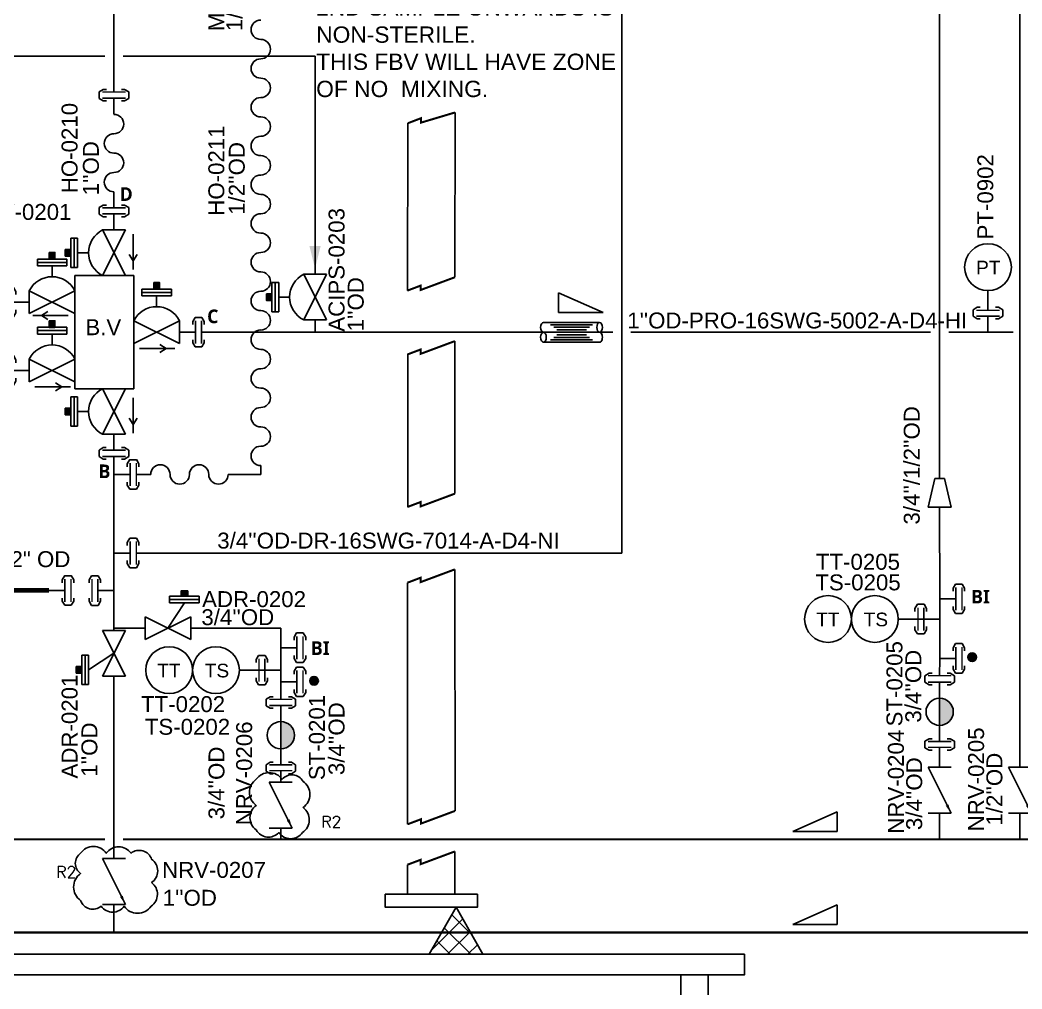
# Model space of a CAD drawing. Header units: millimetres. Extents: x -6754 to 5895, y -4820 to 1016.
# Drawn here: x -3018.6 to -2798.5, y -2008.7 to -1795.8 of the extents above; entities that cross this region are included whole.
import ezdxf
from ezdxf.enums import TextEntityAlignment as Align

# ---------------------------------------------------------------- set-up
doc = ezdxf.new("R2010")
doc.units = ezdxf.units.MM
doc.linetypes.add('ACAD_ISO04W100', pattern=[30.5, 24, -3, 0.5, -3])
doc.linetypes.add('HIDDEN', pattern=[0.375, 0.25, -0.125])
doc.layers.get('0').update_dxf_attribs({"linetype": 'CONTINUOUS'})
for name, color, linetype in [('can_move', 7, 'CONTINUOUS'), ('E---INDID------', 7, 'CONTINUOUS'), ('E---INDID-TEXT-25-35', 2, 'CONTINUOUS'), ('P---AGITD-TEXT-25-35', 2, 'CONTINUOUS'), ('P---PEQID------', 7, 'CONTINUOUS'), ('P---PEQID-TEXT-25-35', 2, 'CONTINUOUS'), ('P---PFLTD-TEXT-25-35', 2, 'CONTINUOUS'), ('P---PHOSD-TEXT-25-35', 2, 'CONTINUOUS'), ('P---PLINB-CHWS009', 7, 'CONTINUOUS'), ('P---PLINB-CON003', 7, 'CONTINUOUS'), ('P---PLINB-DRH003', 7, 'CONTINUOUS'), ('P---PLINB-DRH024', 7, 'CONTINUOUS'), ('P---PLINB-DRH046', 7, 'CONTINUOUS'), ('P---PLINB-DRH048', 7, 'CONTINUOUS'), ('P---PLINB-DRH052', 7, 'CONTINUOUS'), ('P---PLINB-DRH056', 7, 'CONTINUOUS'), ('P---PLINB-DRH058', 7, 'CONTINUOUS'), ('P---PLINB-DROD016', 7, 'CONTINUOUS'), ('P---PLINB-DROD018', 7, 'CONTINUOUS'), ('P---PLINB-P232', 7, 'CONTINUOUS'), ('P---PLINB-P236', 7, 'CONTINUOUS'), ('P---PLINB-PRO012', 7, 'CONTINUOUS'), ('P---PLINB-PRO052', 7, 'CONTINUOUS'), ('P---PLIND-TEXT-25-35', 2, 'CONTINUOUS'), ('P---PREDD-TEXT-18-25', 3, 'CONTINUOUS'), ('P---PVL4D------', 7, 'CONTINUOUS'), ('P---PVL4D-TEXT-25-35', 2, 'CONTINUOUS'), ('P---PVLSD-TEXT-18-25', 3, 'CONTINUOUS'), ('P---PVLSD-TEXT-25-35', 2, 'CONTINUOUS'), ('P---TANKB-V02', 7, 'CONTINUOUS'), ('VALVE', 6, 'CONTINUOUS'), ('VESSEL', 7, 'CONTINUOUS')]:
    doc.layers.add(name, color=color, linetype=linetype)
doc.styles.add('ROMANS', font='romans.shx')
doc.styles.add('ROMANT', font='romant.shx')
doc.styles.get("Standard").update_dxf_attribs({"font": 'arial.ttf'})
doc.dimstyles.get("Standard").update_dxf_attribs({"dimtxt": 2.5, "dimasz": 2.5, "dimexe": 1.25, "dimexo": 0.625, "dimtad": 1, "dimdec": 4, "dimdsep": 46, "dimlunit": 6, "dimtxsty": 'Standard', "dimcen": 2.5, "dimadec": 0, "dimazin": 0, "dimtfac": 1, "dimtdec": 4, "dimtmove": 0, "dimatfit": 3, "dimfxl": 1, "dimtolj": 1, "dimtzin": 0, "dimarcsym": 0})

# ---------------------------------------------------------------- blocks, each defined once
blk = doc.blocks.new('LD')
at = {"layer": 'VESSEL'}
h = blk.add_hatch(dxfattribs=at)
h.set_pattern_fill('ANSI37', color=256)
h.set_pattern_definition([(45, (-12459.1475, 120.827), (-2.245064, 2.245064), []), (135, (-12459.1475, 120.827), (-2.245064, -2.245064), [])])
h.paths.add_polyline_path([(1717.42, 404.93), (1711.52, 394.57), (1723.31, 394.57)])
blk.add_line((1711.52, 394.57), (1723.31, 394.57))
for q in [(1711.52, 394.57), (1723.31, 394.57)]:
    blk.add_line((1717.42, 404.93), q, dxfattribs=at)
blk = doc.blocks.new('phi_158624387111')
at = {"color": 0, "linetype": 'ByBlock'}
blk.add_blockref('LD', (-1717.08, -394.19), dxfattribs=at)
blk.add_attdef('DEVICE', (5.43, 9.18), '', height=3.5)
at = {"flags": 1}
blk.add_attdef('PHI_CONNECTIONPOINT', (0.33, 0.38), '', height=0.1, dxfattribs=at)
blk = doc.blocks.new('SKID')
for points in [[(11266.32, 1141.67), (10943.56, 1141.67), (10943.56, 1136.06), (11266.32, 1136.06)], [(10949, 1136.06), (10956.5, 1136.06), (10956.5, 1126.06), (10949, 1126.06)], [(11256.32, 1136.06), (11248.82, 1136.06), (11248.82, 1126.06), (11256.32, 1126.06)], [(10944.84, 1126.06), (10960.66, 1126.06), (10960.66, 1124.05), (10944.84, 1124.05)], [(11260.48, 1126.06), (11244.65, 1126.06), (11244.65, 1124.05), (11260.48, 1124.05)]]:
    blk.add_lwpolyline(points, close=True)
blk = doc.blocks.new('phi_158624404113')
at = {"color": 0, "linetype": 'ByBlock'}
blk.add_blockref('SKID', (-10944.84, -1124.05), dxfattribs=at)
for tag, p in [('USER1', (15.09, 7.4)), ('CODE', (15.24, 3.39))]:
    blk.add_attdef(tag, p, '', height=3.5)
at = {"flags": 1}
blk.add_attdef('PHI_CONNECTIONPOINT', (7.91, 0), '', height=0.1, dxfattribs=at)
blk = doc.blocks.new('A$C66D9105F')
at = {"color": 5}
for p, q in [((0, 0), (0, 4.35)), ((9.77, 0), (0, 4.35)), ((0, 0), (9.77, 0))]:
    blk.add_line(p, q, dxfattribs=at)
blk = doc.blocks.new('rgyjryjyfrjfhjgfgj')
at = {"color": 0, "linetype": 'ByBlock'}
for p, q in [((716.48, 396.87), (717.39, 397.41)), ((717.39, 397.41), (718.05, 397.41)), ((722.07, 397.41), (721.4, 397.41)), ((722.97, 396.87), (722.07, 397.41)), ((722.97, 395.42), (722.97, 396.87)), ((716.48, 395.42), (717.39, 394.88)), ((717.39, 394.88), (718.05, 394.88)), ((722.07, 394.88), (721.4, 394.88)), ((722.97, 395.42), (722.07, 394.88))]:
    blk.add_line(p, q, dxfattribs=at)
at = {"color": 6, "linetype": 'ByBlock'}
blk.add_line((719.73, 391.95), (719.73, 395.48), dxfattribs=at)
at = {"color": 1, "linetype": 'ByBlock', "lineweight": 15}
blk.add_lwpolyline([(717.23, 396.8), (722.23, 396.8)], dxfattribs=at)
at = {"color": 6, "linetype": 'ByBlock'}
blk.add_lwpolyline([(717.23, 395.48), (722.23, 395.48)], dxfattribs=at)
blk = doc.blocks.new('phi_158624437617')
at = {"color": 0, "linetype": 'ByBlock'}
blk.add_line((-3.24, 3.47), (-3.24, 4.92), dxfattribs=at)
blk.add_blockref('rgyjryjyfrjfhjgfgj', (-719.73, -391.95), dxfattribs=at)
at = {"flags": 1}
for p, rotation in [((0, 4.85), 90), ((0, 0), 270)]:
    blk.add_attdef('PHI_CONNECTIONPOINT', p, '', height=0.1, rotation=rotation, dxfattribs=at)
blk = doc.blocks.new('hhg')
at = {"color": 6}
for centre, start, end in [((385.22, 231.26), 0, 180), ((395.86, 231.26), 0, 180), ((390.54, 231.26), 180, 0), ((401.18, 231.26), 180, 0)]:
    blk.add_arc(centre, 2.66, start, end, dxfattribs=at)
blk = doc.blocks.new('phi_158624461021')
at = {"color": 0, "linetype": 'ByBlock', "xscale": 0.8, "yscale": 0.8, "zscale": 0.8}
blk.add_blockref('hhg', (-306.05, -185.01), dxfattribs=at)
for tag, p, height in [('CODE', (2.57, 8.01), 3.5), ('DN', (4.94, 3.52), 3.5), ('DNCALC', (4.94, 3.52), 2)]:
    blk.add_attdef(tag, p, '', height=height)
at = {"flags": 1}
blk.add_attdef('PHI_CONNECTIONPOINT', (0, 0), '', height=0.08, rotation=180, dxfattribs=at)
blk.add_attdef('PHI_CONNECTIONPOINT', (17.03, 0), '', height=0.08, dxfattribs=at)
blk = doc.blocks.new('phi_15825218758')
at = {"color": 0, "linetype": 'ByBlock'}
blk.add_line((-3.24, 3.47), (-3.24, 4.92), dxfattribs=at)
blk.add_blockref('rgyjryjyfrjfhjgfgj', (-719.73, -391.95), dxfattribs=at)
at = {"flags": 1}
for p, rotation in [((0, 4.85), 90), ((0, 0), 270)]:
    blk.add_attdef('PHI_CONNECTIONPOINT', p, '', height=0.1, rotation=rotation, dxfattribs=at)
blk = doc.blocks.new('phi_158252426326')
at = {"color": 0, "linetype": 'ByBlock'}
blk.add_line((-4.27, 0), (1.56, 0), dxfattribs=at)
blk.add_circle((-9.41, 0), 5.14, dxfattribs=at)
blk.add_text('TS', height=3, dxfattribs=at).set_placement((-11.86, -1.59))
blk.add_attdef('DEVICE', (-13.49, 5.97), '', height=3.5)
at = {"flags": 1}
for tag in ['PHI_CONNECTIONPOINT', 'PHI_INSERTPOINT']:
    blk.add_attdef(tag, (-16.11, -0.29), '', height=0.1, dxfattribs=at)
blk = doc.blocks.new('phi_158252436928')
at = {"color": 0, "linetype": 'ByBlock'}
blk.add_circle((-5.14, 0), 5.14, dxfattribs=at)
blk.add_text('TT', height=3, rotation=359.9879, dxfattribs=at).set_placement((-7.75, -1.58))
at = {"flags": 1}
for tag in ['PHI_CONNECTIONPOINT', 'PHI_INSERTPOINT']:
    blk.add_attdef(tag, (0, 0), '', height=0.1, rotation=359.9879, dxfattribs=at)
blk.add_attdef('DEVICE', (-12.28, -9.32), '', height=3.5)
blk = doc.blocks.new('A$C25422821')
at = {"color": 6}
blk.add_line((15.86, 9.01), (15.86, 3.61), dxfattribs=at)
at = {"layer": 'VALVE', "color": 6}
for p, q in [((0, 12.63), (0, 0)), ((0, 12.63), (15.86, 9.01)), ((15.86, 3.61), (0, 0))]:
    blk.add_line(p, q, dxfattribs=at)
blk = doc.blocks.new('phi_15825407484')
at = {"color": 0, "linetype": 'ByBlock', "xscale": 0.3945994, "yscale": 0.3945994, "zscale": 0.3945994}
blk.add_blockref('A$C25422821', (-6.26, -2.49), dxfattribs=at)
at = {"flags": 1}
for tag in ['PHI_CONNECTIONPOINT', 'PHI_INSERTPOINT']:
    blk.add_attdef(tag, (-6.26, 0), '', height=0.1, rotation=180, dxfattribs=at)
blk.add_attdef('PHI_CONNECTIONPOINT', (0, 0), '', height=0.1, dxfattribs=at)
blk.add_attdef('SPECRED', (-9.78, -6.17), '', height=2.5)
blk = doc.blocks.new('ST1')
at = {"linetype": 'ByBlock'}
h = blk.add_hatch(color=0, dxfattribs=at)
h.dxf.hatch_style = 1
h.paths.add_polyline_path([(289.45, -286.11), (289.45, -291.11, 0.414214), (291.95, -288.61, 0.414214)])
at = {"color": 0, "linetype": 'ByBlock'}
blk.add_line((289.45, -291.11), (289.45, -286.11), dxfattribs=at)
blk.add_circle((289.45, -288.61), 2.5, dxfattribs=at)
blk = doc.blocks.new('phi_15831288483')
at = {"color": 0, "linetype": 'ByBlock', "xscale": 1.2, "yscale": 1.2, "zscale": 1.2}
blk.add_blockref('ST1', (-347.34, 343.33), dxfattribs=at)
at = {"extrusion": (7.4988e-33, 1.22465e-16, -1), "flags": 1}
for tag, p, rotation in [('PHI_CONNECTIONPOINT', (0, -0.19), 90), ('PHI_CONNECTIONPOINT', (0, -6), 270), ('PHI_INSERTPOINT', (0, -6), 180)]:
    blk.add_attdef(tag, p, '', height=0.1, rotation=rotation, dxfattribs=at)
for tag, p in [('CODE', (4.53, -2.75)), ('DN1', (6.61, -7.4))]:
    blk.add_attdef(tag, p, '', height=3.5)
blk = doc.blocks.new('APV')
at = {"color": 6}
blk.add_line((1637.22, 801.29), (1640.82, 806.87), dxfattribs=at)
at = {"layer": 'VALVE'}
for p, q in [((1637.59, 808.35), (1644.05, 808.35)), ((1637.59, 808.35), (1637.59, 806.87)), ((1644.05, 808.35), (1644.05, 806.87)), ((1637.59, 807.61), (1644.05, 807.61)), ((1637.59, 806.87), (1644.05, 806.87)), ((1632.22, 803.79), (1632.22, 798.79)), ((1642.22, 803.79), (1632.22, 798.79)), ((1632.22, 803.79), (1642.22, 798.79)), ((1642.22, 803.79), (1642.22, 798.79))]:
    blk.add_line(p, q, dxfattribs=at)
blk = doc.blocks.new('phi_16763042120')
at = {"color": 0, "linetype": 'ByBlock'}
blk.add_blockref('APV', (-1637.22, -801.29), dxfattribs=at)
at = {"flags": 1}
blk.add_attdef('PHI_CONNECTIONPOINT', (-5, 0), '', height=0.1, rotation=180, dxfattribs=at)
for tag, p in [('PHI_INSERTPOINT', (0, 0)), ('PHI_CONNECTIONPOINT', (5, 0))]:
    blk.add_attdef(tag, p, '', height=0.1, dxfattribs=at)
at = {"color": 7}
for tag, p in [('PRJ_TAG_B', (-13.53, -6.4)), ('DNCALC', (-9.38, -11.66))]:
    blk.add_attdef(tag, p, '', height=3.5, dxfattribs=at)
blk = doc.blocks.new('phi_15825452495')
at = {"color": 0, "linetype": 'ByBlock'}
blk.add_blockref('APV', (-1637.22, -801.29), dxfattribs=at)
at = {"flags": 1}
blk.add_attdef('PHI_CONNECTIONPOINT', (-5, 0), '', height=0.1, rotation=180, dxfattribs=at)
for tag, p in [('PHI_INSERTPOINT', (0, 0)), ('PHI_CONNECTIONPOINT', (5, 0))]:
    blk.add_attdef(tag, p, '', height=0.1, dxfattribs=at)
for tag, p in [('PRJ_TAG_B', (-8.12, -6.4)), ('DNCALC', (-3.96, -9.91))]:
    blk.add_attdef(tag, p, '', height=2.5)
blk = doc.blocks.new('4')
at = {"layer": 'VALVE', "color": 5}
for p, q in [((9179.88, -8914.3), (9180.79, -8913.76)), ((9180.79, -8913.76), (9181.45, -8913.76)), ((9185.46, -8913.76), (9184.8, -8913.76)), ((9186.37, -8914.3), (9185.46, -8913.76)), ((9194.88, -8914.3), (9195.79, -8913.76)), ((9195.79, -8913.76), (9196.45, -8913.76)), ((9200.46, -8913.76), (9199.8, -8913.76)), ((9201.37, -8914.3), (9200.46, -8913.76)), ((9179.88, -8915.75), (9179.88, -8914.3)), ((9179.88, -8915.75), (9180.79, -8916.29)), ((9183.12, -8919.22), (9183.12, -8915.69)), ((9186.37, -8915.75), (9185.46, -8916.29)), ((9186.37, -8915.75), (9186.37, -8914.3)), ((9194.88, -8915.75), (9194.88, -8914.3)), ((9194.88, -8915.75), (9195.79, -8916.29)), ((9198.12, -8919.22), (9198.12, -8915.69)), ((9201.37, -8915.75), (9200.46, -8916.29)), ((9201.37, -8915.75), (9201.37, -8914.3)), ((9180.79, -8916.29), (9181.45, -8916.29)), ((9185.46, -8916.29), (9184.8, -8916.29)), ((9195.79, -8916.29), (9196.45, -8916.29)), ((9200.46, -8916.29), (9199.8, -8916.29)), ((9185.62, -8919.22), (9180.62, -8919.22)), ((9185.62, -8929.22), (9180.62, -8919.22)), ((9185.62, -8919.22), (9180.62, -8929.22)), ((9200.62, -8919.22), (9195.62, -8919.22)), ((9200.62, -8929.22), (9195.62, -8919.22)), ((9200.62, -8919.22), (9195.62, -8929.22)), ((9191.11, -8920.99), (9191.11, -8927.45)), ((9192.59, -8920.99), (9191.11, -8920.99)), ((9191.85, -8920.99), (9191.85, -8927.45)), ((9192.59, -8920.99), (9192.59, -8927.45)), ((9206.11, -8920.99), (9206.11, -8927.45)), ((9207.59, -8920.99), (9206.11, -8920.99)), ((9206.85, -8920.99), (9206.85, -8927.45)), ((9207.59, -8920.99), (9207.59, -8927.45)), ((9188.71, -8924.22), (9191.11, -8924.22)), ((9203.71, -8924.22), (9206.11, -8924.22)), ((9177.33, -8928.36), (9170.87, -8928.36)), ((9170.87, -8928.36), (9170.87, -8929.84)), ((9177.33, -8929.1), (9170.87, -8929.1)), ((9177.33, -8928.36), (9177.33, -8929.84)), ((9203.97, -8929.22), (9179.1, -8929.22)), ((9179.1, -8929.22), (9179.1, -8942.19)), ((9191.11, -8927.45), (9192.59, -8927.45)), ((9203.97, -8942.19), (9203.97, -8929.22)), ((9205.74, -8928.36), (9212.19, -8928.36)), ((9205.74, -8928.36), (9205.74, -8929.84)), ((9205.74, -8929.1), (9212.19, -8929.1)), ((9207.59, -8927.45), (9206.11, -8927.45)), ((9212.19, -8928.36), (9212.19, -8929.84)), ((9177.33, -8929.84), (9170.87, -8929.84)), ((9174.1, -8932.23), (9174.1, -8929.84)), ((9205.74, -8929.84), (9212.19, -8929.84)), ((9208.97, -8932.23), (9208.97, -8929.84)), ((9164.18, -8934.58), (9163.64, -8935.48)), ((9163.64, -8935.48), (9163.64, -8936.14)), ((9165.63, -8934.58), (9164.18, -8934.58)), ((9165.63, -8934.58), (9166.17, -8935.48)), ((9166.17, -8935.48), (9166.17, -8936.14)), ((9169.1, -8935.32), (9169.1, -8940.32)), ((9169.1, -8935.32), (9179.1, -8940.32)), ((9179.1, -8935.32), (9169.1, -8940.32)), ((9213.97, -8935.32), (9203.97, -8940.32)), ((9203.97, -8935.32), (9213.97, -8940.32)), ((9213.97, -8935.32), (9213.97, -8940.32)), ((9217.43, -8934.58), (9216.89, -8935.48)), ((9216.89, -8935.48), (9216.89, -8936.14)), ((9217.43, -8934.58), (9218.89, -8934.58)), ((9218.89, -8934.58), (9219.43, -8935.48)), ((9219.43, -8935.48), (9219.43, -8936.14)), ((9169.1, -8937.82), (9165.56, -8937.82)), ((9213.97, -8937.82), (9217.5, -8937.82)), ((9163.64, -8940.16), (9163.64, -8939.5)), ((9164.18, -8941.06), (9163.64, -8940.16)), ((9165.63, -8941.06), (9166.17, -8940.16)), ((9166.17, -8940.16), (9166.17, -8939.5)), ((9216.89, -8940.16), (9216.89, -8939.5)), ((9217.43, -8941.06), (9216.89, -8940.16)), ((9218.89, -8941.06), (9219.43, -8940.16)), ((9219.43, -8940.16), (9219.43, -8939.5)), ((9165.63, -8941.06), (9164.18, -8941.06)), ((9179.1, -8942.19), (9203.97, -8942.19)), ((9194.03, -8942.19), (9189.03, -8952.19)), ((9194.03, -8952.19), (9189.03, -8942.19)), ((9217.43, -8941.06), (9218.89, -8941.06)), ((9199.52, -8950.42), (9199.52, -8943.96)), ((9201, -8943.96), (9199.52, -8943.96)), ((9200.26, -8950.42), (9200.26, -8943.96)), ((9201, -8950.42), (9201, -8943.96)), ((9197.12, -8947.19), (9199.52, -8947.19)), ((9201, -8950.42), (9199.52, -8950.42)), ((9194.03, -8952.19), (9189.03, -8952.19)), ((9191.53, -8952.19), (9191.53, -8955.72)), ((9188.29, -8955.66), (9189.19, -8955.12)), ((9189.19, -8955.12), (9189.86, -8955.12)), ((9193.87, -8955.12), (9193.21, -8955.12)), ((9194.77, -8955.66), (9193.87, -8955.12)), ((9188.29, -8955.66), (9188.29, -8957.11)), ((9188.29, -8957.11), (9189.19, -8957.65)), ((9189.19, -8957.65), (9189.86, -8957.65)), ((9193.87, -8957.65), (9193.21, -8957.65)), ((9194.77, -8957.11), (9193.87, -8957.65)), ((9194.77, -8955.66), (9194.77, -8957.11))]:
    blk.add_line(p, q, dxfattribs=at)
for points in [[(9185.62, -8914.37), (9180.62, -8914.37)], [(9185.62, -8915.69), (9180.62, -8915.69)], [(9200.62, -8914.37), (9195.62, -8914.37)], [(9200.62, -8915.69), (9195.62, -8915.69)], [(9164.24, -8940.32), (9164.24, -8935.32)], [(9165.56, -8940.32), (9165.56, -8935.32)], [(9217.5, -8940.32), (9217.5, -8935.32)], [(9218.82, -8940.32), (9218.82, -8935.32)], [(9194.03, -8955.72), (9189.03, -8955.72)], [(9194.03, -8957.04), (9189.03, -8957.04)]]:
    blk.add_lwpolyline(points, dxfattribs=at)
for centre, start, end in [((9183.12, -8924.22), 296.5651, 63.4349), ((9198.12, -8924.22), 296.5651, 63.4349), ((9174.1, -8937.82), 26.5651, 153.4349), ((9208.97, -8937.82), 26.5651, 153.4349), ((9191.53, -8947.19), 296.5651, 63.4349)]:
    blk.add_arc(centre, 5.59, start, end, dxfattribs=at)
blk = doc.blocks.new('phi_16765290651')
at = {"color": 0, "linetype": 'ByBlock'}
blk.add_blockref('4', (-9164.24, 8937.72), dxfattribs=at)
at = {"flags": 1}
for tag, p, rotation in [('PHI_CONNECTIONPOINT', (18.98, 23.35), 90), ('PHI_CONNECTIONPOINT', (36.98, 23.35), 90), ('PHI_CONNECTIONPOINT', (0, 0), 180), ('PHI_INSERTPOINT', (28.79, -8.7), 90), ('PHI_CONNECTIONPOINT', (28.89, -23.55), 90)]:
    blk.add_attdef(tag, p, '', height=0.1, rotation=rotation, dxfattribs=at)
for tag, p in [('P_NAME', (30.12, -9.84)), ('PRJ_TAG_B', (49.25, -38.67)), ('DNCALC', (44.99, -35.75))]:
    blk.add_attdef(tag, p, '', height=3.5, rotation=90)
blk = doc.blocks.new('phi_158253606254')
at = {"color": 0, "linetype": 'ByBlock'}
blk.add_line((0, 4.27), (0, 0), dxfattribs=at)
blk.add_circle((0, 9.41), 5.14, dxfattribs=at)
blk.add_text('PT', height=3, rotation=359.9879, dxfattribs=at).set_placement((-2.61, 7.83))
blk.add_attdef('PLANT_BMK', (1.5, 15.32), '', height=3.2, rotation=90)
at = {"flags": 1}
for tag in ['PHI_CONNECTIONPOINT', 'PHI_INSERTPOINT']:
    blk.add_attdef(tag, (0, 0), '', height=0.1, rotation=269.9879, dxfattribs=at)
blk = doc.blocks.new('ADV')
at = {"color": 6}
blk.add_arc((1709.4, 811.99), 5.59, 26.5651, 153.4349, dxfattribs=at)
at = {"layer": 'VALVE'}
for p, q in [((1706.18, 821.46), (1712.63, 821.46)), ((1706.18, 821.46), (1706.18, 819.98)), ((1712.63, 821.46), (1712.63, 819.98)), ((1706.18, 820.72), (1712.63, 820.72)), ((1706.18, 819.98), (1712.63, 819.98)), ((1709.4, 817.58), (1709.4, 819.98)), ((1704.4, 814.49), (1704.4, 809.49)), ((1714.4, 814.49), (1704.4, 809.49)), ((1704.4, 814.49), (1714.4, 809.49)), ((1714.4, 814.49), (1714.4, 809.49))]:
    blk.add_line(p, q, dxfattribs=at)
blk = doc.blocks.new('phi_16777588438')
at = {"color": 0, "linetype": 'ByBlock'}
blk.add_blockref('ADV', (-1709.4, -811.99), dxfattribs=at)
at = {"flags": 1}
blk.add_attdef('PHI_CONNECTIONPOINT', (-5, 0), '', height=0.1, rotation=180, dxfattribs=at)
for tag, p in [('PHI_INSERTPOINT', (0, 0)), ('PHI_CONNECTIONPOINT', (5, 0))]:
    blk.add_attdef(tag, p, '', height=0.1, dxfattribs=at)
at = {"color": 7}
for tag, p in [('PRJ_TAG_B', (-12.54, -6.47)), ('DNCALC', (-8.39, -11.88))]:
    blk.add_attdef(tag, p, '', height=3.5, dxfattribs=at)
blk = doc.blocks.new('gbng')
at = {"color": 0, "linetype": 'Continuous'}
for p, q in [((102.13, 150.21), (146.62, 150.21)), ((146.62, 134.51), (102.13, 134.51))]:
    blk.add_line(p, q, dxfattribs=at)
at = {"color": 1, "linetype": 'Continuous'}
for p, q in [((107.81, 148.27), (140.94, 148.27)), ((110.22, 146.34), (138.53, 146.34)), ((112.62, 144.41), (136.12, 144.41)), ((107.81, 136.44), (140.94, 136.44)), ((110.22, 138.37), (138.53, 138.37)), ((112.62, 140.3), (136.12, 140.3))]:
    blk.add_line(p, q, dxfattribs=at)
at = {"color": 0, "linetype": 'Continuous'}
for centre, start_param, end_param in [((102.13, 146.28), 0, 3.141593), ((146.62, 138.43), 3.141593, 6.283185)]:
    blk.add_ellipse(centre, major_axis=(0, 3.93), ratio=0.568604, start_param=start_param, end_param=end_param, dxfattribs=at)
at = {"color": 0, "linetype": 'Continuous', "extrusion": (0, 0, -1)}
for centre, major_axis in [((146.62, 146.28), (0, 3.93)), ((102.13, 138.43), (0, -3.93))]:
    blk.add_ellipse(centre, major_axis=major_axis, ratio=0.568604, dxfattribs=at)
blk = doc.blocks.new('phi_16781898880')
at = {"color": 0, "linetype": 'ByBlock', "xscale": 0.395994, "yscale": 0.395994, "zscale": 0.395994}
blk.add_blockref('gbng', (-40.44, -56.37), dxfattribs=at)
at = {"flags": 1}
for p, rotation in [((0, 0), 180), ((17.62, 0), 90)]:
    blk.add_attdef('PHI_INSERTPOINT', p, '', height=0.1, rotation=rotation, dxfattribs=at)
blk = doc.blocks.new('A$C73A0612B')
at = {"layer": 'VALVE'}
for p, q in [((0, 12.63), (0, 0)), ((25.25, 12.63), (25.25, 0))]:
    blk.add_line(p, q, dxfattribs=at)
at = {"color": 6}
blk.add_leader([(25.25, 12.63), (0, 0)], dimstyle='Standard', override={"dimasz": 5}, dxfattribs=at)
blk = doc.blocks.new('phi_15826258899')
at = {"color": 0, "linetype": 'ByBlock', "xscale": 0.4, "yscale": 0.4, "zscale": 0.4}
blk.add_blockref('A$C73A0612B', (-5.05, -2.53), dxfattribs=at)
at = {"flags": 1}
blk.add_attdef('PHI_CONNECTIONPOINT', (-5.05, 0), '', height=0.1, rotation=180, dxfattribs=at)
for tag, p in [('PHI_INSERTPOINT', (0, 0)), ('PHI_CONNECTIONPOINT', (5.05, 0))]:
    blk.add_attdef(tag, p, '', height=0.1, dxfattribs=at)
for tag, p in [('TAG_PRJ', (-5.8, -5.6)), ('CODE', (-3.82, -8.78)), ('DNCALC', (-3.82, -12.17))]:
    blk.add_attdef(tag, p, '', height=2.5)

msp = doc.modelspace()

# ---------------------------------------------------------------- hatches: boundary and pattern name
h = msp.add_hatch(color=1)
h.dxf.hatch_style = 1
h.paths.add_polyline_path([(-3007.39, -1847.65), (-3007.39, -1846.21), (-3008.63, -1846.21), (-3008.63, -1847.65)])
h = msp.add_hatch(color=1)
h.dxf.hatch_style = 1
h.paths.add_polyline_path([(-3010.91, -1848.31), (-3010.91, -1846.86), (-3012.15, -1846.86), (-3012.15, -1848.31)])
h = msp.add_hatch(color=1)
h.dxf.hatch_style = 1
h.paths.add_polyline_path([(-2987.94, -1854.9), (-2987.94, -1853.45), (-2989.18, -1853.45), (-2989.18, -1854.9)])
h = msp.add_hatch(color=1)
h.dxf.hatch_style = 1
h.paths.add_polyline_path([(-3010.91, -1863.31), (-3010.91, -1861.86), (-3012.15, -1861.86), (-3012.15, -1863.31)])
h = msp.add_hatch(color=1)
h.dxf.hatch_style = 1
h.paths.add_polyline_path([(-3007.39, -1882.52), (-3007.39, -1881.07), (-3008.63, -1881.07), (-3008.63, -1882.52)])
h = msp.add_hatch(color=1)
h.dxf.hatch_style = 1
h.paths.add_polyline_path([(-2981.74, -1921.21), (-2983.19, -1921.21), (-2983.19, -1922.45), (-2981.74, -1922.45)])
h = msp.add_hatch(color=256)
h.dxf.hatch_style = 1
h.paths.add_polyline_path([(-2810.35, -1935.78, 1), (-2808.45, -1935.78, 1)])
h = msp.add_hatch(color=1)
h.dxf.hatch_style = 1
h.paths.add_polyline_path([(-3004.99, -1939.26), (-3004.99, -1937.81), (-3006.23, -1937.81), (-3006.23, -1939.26)])
h = msp.add_hatch(color=256)
h.dxf.hatch_style = 1
h.paths.add_polyline_path([(-2954.94, -1940.95, 1), (-2953.04, -1940.95, 1)])
at = {"layer": 'can_move'}
h = msp.add_hatch(color=1, dxfattribs=at)
h.dxf.hatch_style = 1
h.paths.add_polyline_path([(-2964.46, -1857.38), (-2963.22, -1857.38), (-2963.22, -1855.94), (-2964.46, -1855.94)])

# ---------------------------------------------------------------- linework, layer by layer
for p, q in [((-3015.29, -1876.4), (-3007.51, -1876.4)), ((-3009.42, -1876.4), (-3010.81, -1875.52)), ((-3009.42, -1876.4), (-3010.81, -1877.28)), ((-2961.29, -1963.23), (-2961.29, -1960.79)), ((-2961.29, -1973.33), (-2961.27, -1975.79))]:
    msp.add_line(p, q)
at = {"color": 6}
msp.add_line((-2989.87, -1895.63), (-2993.07, -1895.63), dxfattribs=at)
at = {"color": 1}
for points in [[(-3008.63, -1846.21), (-3007.39, -1846.21), (-3007.39, -1847.65), (-3008.63, -1847.65)], [(-3012.15, -1846.86), (-3010.91, -1846.86), (-3010.91, -1848.31), (-3012.15, -1848.31)], [(-2989.18, -1853.45), (-2987.94, -1853.45), (-2987.94, -1854.9), (-2989.18, -1854.9)], [(-3012.15, -1861.86), (-3010.91, -1861.86), (-3010.91, -1863.31), (-3012.15, -1863.31)], [(-3008.63, -1881.07), (-3007.39, -1881.07), (-3007.39, -1882.52), (-3008.63, -1882.52)], [(-2983.19, -1922.35), (-2983.19, -1921.21), (-2981.74, -1921.21), (-2981.74, -1922.35)], [(-3006.23, -1937.81), (-3004.99, -1937.81), (-3004.99, -1939.26), (-3006.23, -1939.26)]]:
    msp.add_lwpolyline(points, close=True, dxfattribs=at)
for points in [[(-2966.66, -1962.6, -0.520567), (-2961, -1962.6, -0.520567), (-2956.4, -1963.07, -0.520567), (-2956.4, -1968.81, -0.520567), (-2956.52, -1974.3, -0.520567), (-2961.75, -1974.3, -0.520567), (-2966.66, -1973.73, -0.520567), (-2966.66, -1968.34, -0.520567)], [(-3005.26, -1978.84, -0.520567), (-2999.62, -1978.84, -0.520567), (-2994.19, -1978.84, -0.520567), (-2989.66, -1980.17, -0.520567), (-2989.66, -1985.31, -0.520567), (-2989.79, -1990.49, -0.520567), (-2995.7, -1990.49, -0.520567), (-3000.73, -1990.49, -0.520567), (-3005.26, -1989.24, -0.520567), (-3005.26, -1983.31, -0.520567)]]:
    msp.add_lwpolyline(points, format="xyb", close=True, dxfattribs=at)
msp.add_lwpolyline([(-2918.1, -1987.86), (-2938.34, -1987.86), (-2938.34, -1990.7), (-2918.1, -1990.7)], close=True)
for centre in [(-2809.4, -1935.78), (-2953.99, -1940.95)]:
    msp.add_circle(centre, 0.952)
at = {"layer": 'can_move'}
for p, q in [((-2923.01, -1816.1), (-2923.04, -1852.3)), ((-2933.36, -1818.46), (-2933.47, -1855.24)), ((-2993.73, -1842.82), (-2993.73, -1850.6)), ((-2993.73, -1848.69), (-2994.61, -1847.3)), ((-2993.73, -1848.69), (-2992.85, -1847.3)), ((-3007.96, -1860.7), (-3015.75, -1860.7)), ((-3013.84, -1860.7), (-3012.44, -1859.82)), ((-3013.84, -1860.7), (-3012.44, -1861.58)), ((-2923.04, -1866.33), (-2923.04, -1899.85)), ((-2992.32, -1867.99), (-2984.54, -1867.99)), ((-2986.45, -1867.99), (-2987.84, -1867.11)), ((-2986.45, -1867.99), (-2987.84, -1868.87)), ((-2933.36, -1869.23), (-2933.39, -1902.75)), ((-2993.73, -1878.8), (-2993.73, -1886.58)), ((-2993.73, -1884.67), (-2994.61, -1883.28)), ((-2993.73, -1884.67), (-2992.85, -1883.28)), ((-2923.04, -1916.48), (-2923.01, -1969.55)), ((-2933.47, -1919.42), (-2933.44, -1972.49)), ((-2923.04, -1978.45), (-2923.04, -1987.86)), ((-2933.44, -1981.37), (-2933.44, -1987.86))]:
    msp.add_line(p, q, dxfattribs=at)
at = {"layer": 'can_move', "color": 6}
for p in [(-2965.69, -1893.69), (-2972.84, -1895.63)]:
    msp.add_line(p, (-2965.69, -1895.63), dxfattribs=at)
at = {"layer": 'can_move', "const_width": 0.451}
for points in [[(-2933.36, -1818.46), (-2930.5, -1817.37), (-2930.5, -1818.34), (-2923.01, -1816.1)], [(-2933.47, -1855.24), (-2930.53, -1854.13), (-2930.53, -1855.09), (-2923.04, -1852.3)], [(-2933.47, -1869.27), (-2930.53, -1868.16), (-2930.53, -1869.12), (-2923.04, -1866.33)], [(-2933.47, -1902.78), (-2930.53, -1901.67), (-2930.53, -1902.64), (-2923.04, -1899.85)], [(-2933.47, -1919.42), (-2930.53, -1918.3), (-2930.53, -1919.27), (-2923.04, -1916.48)], [(-2933.44, -1972.49), (-2930.5, -1971.38), (-2930.5, -1972.34), (-2923.01, -1969.55)], [(-2933.47, -1981.38), (-2930.53, -1980.27), (-2930.53, -1981.24), (-2923.04, -1978.45)]]:
    msp.add_lwpolyline(points, dxfattribs=at)
at = {"layer": 'can_move', "color": 1}
msp.add_lwpolyline([(-2964.46, -1855.94), (-2963.22, -1855.94), (-2963.22, -1857.38), (-2964.46, -1857.38)], close=True, dxfattribs=at)
at = {"layer": 'can_move', "linetype": 'HIDDEN', "ltscale": 20, "const_width": 1}
msp.add_lwpolyline([(-3012.23, -1921.11), (-3026.5, -1921.11)], dxfattribs=at)
at = {"layer": 'can_move', "color": 6}
for centre, start, end in [((-2965.69, -1797.92), 90, 270), ((-2965.69, -1819.2), 270, 90), ((-2965.69, -1823.46), 90, 270), ((-2965.69, -1827.72), 270, 90), ((-2965.69, -1831.97), 90, 270), ((-2965.69, -1836.23), 270, 90), ((-2965.69, -1840.49), 90, 270), ((-2965.69, -1844.74), 270, 90), ((-2965.69, -1849), 90, 270), ((-2965.69, -1853.26), 270, 90), ((-2965.69, -1857.51), 90, 270), ((-2965.69, -1861.77), 270, 90), ((-2965.69, -1866.02), 90, 270), ((-2965.69, -1870.28), 270, 90), ((-2965.69, -1874.54), 90, 270), ((-2965.69, -1878.79), 270, 90), ((-2965.69, -1883.05), 90, 270), ((-2965.69, -1887.31), 270, 90), ((-2965.69, -1891.56), 90, 270), ((-2987.74, -1895.63), 0, 180), ((-2979.23, -1895.63), 0, 180), ((-2983.48, -1895.63), 180, 0), ((-2974.97, -1895.63), 180, 0)]:
    msp.add_arc(centre, 2.13, start, end, dxfattribs=at)
at = {"layer": 'P---PLINB-CON003', "color": 230, "linetype": 'ACAD_ISO04W100', "const_width": 0.5}
for points in [[(-3099.21, -1975.79), (-2999.93, -1975.79)], [(-2995.93, -1975.79), (-2961.27, -1975.79)], [(-2961.27, -1975.79), (-2816.55, -1975.79)], [(-2816.55, -1975.79), (-2798.93, -1975.79)], [(-2798.93, -1975.79), (-2780.68, -1975.79)]]:
    msp.add_lwpolyline(points, dxfattribs=at)
at = {"layer": 'P---PLINB-DRH003', "color": 240, "linetype": 'ACAD_ISO04W100', "const_width": 0.5}
for points in [[(-3101.21, -1996.26), (-2997.93, -1996.26)], [(-2997.93, -1996.26), (-2618.73, -1996.26)]]:
    msp.add_lwpolyline(points, dxfattribs=at)
at = {"layer": 'P---PLINB-DRH046', "color": 7, "linetype": 'Continuous', "ltscale": 0.1}
for points in [[(-2886.36, -1774.87), (-2886.36, -1912.89)], [(-2886.36, -1912.89), (-2993.07, -1912.89)]]:
    msp.add_lwpolyline(points, dxfattribs=at)
at = {"layer": 'P---PLINB-DRH048', "color": 7, "linetype": 'Continuous', "ltscale": 0.1}
for points in [[(-2816.55, -1902.8), (-2816.52, -1922.95)], [(-2816.52, -1922.95), (-2816.52, -1927.4)], [(-2816.52, -1927.4), (-2816.52, -1936.04)], [(-2816.52, -1936.04), (-2816.55, -1939.91)]]:
    msp.add_lwpolyline(points, dxfattribs=at)
at = {"layer": 'P---PLINB-DRH052', "color": 7, "linetype": 'Continuous', "ltscale": 0.1}
for points in [[(-2816.55, -1506.38), (-2816.55, -1896.55)], [(-2816.55, -1944.95), (-2816.55, -1950.76)], [(-2816.55, -1955.62), (-2816.55, -1959.96)], [(-2816.55, -1970.06), (-2816.55, -1975.79)]]:
    msp.add_lwpolyline(points, dxfattribs=at)
at = {"layer": 'P---PLINB-DRH056', "color": 7, "linetype": 'Continuous', "ltscale": 0.1}
for points in [[(-2997.93, -1891.65), (-2997.93, -1895.63)], [(-2997.93, -1895.63), (-2997.93, -1912.89)], [(-2997.93, -1912.89), (-2997.93, -1929.41)], [(-2997.93, -1929.41), (-2997.93, -1929.93)], [(-2997.93, -1939.93), (-2997.93, -1979.99)], [(-2997.93, -1990.09), (-2997.93, -1996.26)]]:
    msp.add_lwpolyline(points, dxfattribs=at)
at = {"layer": 'P---PLINB-DRH058', "color": 7, "linetype": 'Continuous', "ltscale": 0.1}
for points in [[(-2997.93, -1929.41), (-2991.07, -1929.41)], [(-2981.07, -1929.41), (-2961.27, -1929.41)], [(-2961.27, -1929.41), (-2961.27, -1933.7)], [(-2961.27, -1933.7), (-2961.27, -1938.63)], [(-2961.27, -1938.63), (-2961.27, -1941.21)], [(-2961.27, -1941.21), (-2961.29, -1945.08)], [(-2961.29, -1950.12), (-2961.29, -1955.93)]]:
    msp.add_lwpolyline(points, dxfattribs=at)
at = {"layer": 'P---PLINB-P232', "color": 62, "linetype": 'Continuous', "ltscale": 0.1}
for points in [[(-3099.2, -1803.72), (-2999.93, -1803.72)], [(-2995.93, -1803.72), (-2953.76, -1803.72)], [(-2953.76, -1803.72), (-2953.76, -1851.66)], [(-2953.76, -1861.66), (-2953.76, -1864.36)]]:
    msp.add_lwpolyline(points, dxfattribs=at)
at = {"layer": 'P---PLINB-P232', "color": 62, "linetype": 'ByBlock'}
msp.add_solid([(-2953.76, -1850.41), (-2955.01, -1845.41), (-2952.51, -1845.41)], dxfattribs=at)
at = {"layer": 'P---PLINB-P236', "color": 232, "linetype": 'Continuous', "ltscale": 0.1}
for points in [[(-2798.93, -1432.86), (-2798.93, -1959.96)], [(-2798.93, -1970.06), (-2798.93, -1975.79)]]:
    msp.add_lwpolyline(points, dxfattribs=at)
at = {"layer": 'P---PLINB-PRO012', "color": 4, "linetype": 'Continuous', "ltscale": 0.1}
for points in [[(-2978.71, -1864.36), (-2953.76, -1864.36)], [(-2953.76, -1864.36), (-2888.36, -1864.36)], [(-2884.36, -1864.36), (-2818.55, -1864.36)], [(-2814.55, -1864.36), (-2805.94, -1864.36)], [(-2805.94, -1864.36), (-2800.42, -1864.36)]]:
    msp.add_lwpolyline(points, dxfattribs=at)
at = {"layer": 'P---PLINB-PRO052', "color": 4, "linetype": 'Continuous', "ltscale": 0.1}
msp.add_lwpolyline([(-2997.93, -1769.91), (-2997.93, -1811.66)], dxfattribs=at)

# ---------------------------------------------------------------- block references
msp.add_blockref('A$C66D9105F', (-2900.25, -1860.08))
at = {"xscale": -1}
for p in [(-2839.04, -1974.07), (-2839.04, -1994.54)]:
    msp.add_blockref('A$C66D9105F', p, dxfattribs=at)
at = {"layer": 'can_move'}
ref = msp.add_blockref('phi_158624461021', (-2965.69, -1817.08), dxfattribs=dict(at, rotation=90))
ref.add_attrib('DN', "1/2''OD", (-2969.21, -1838.59), dxfattribs={"layer": 'P---PHOSD-TEXT-25-35', "color": 7, "height": 3.5, "rotation": 90})
ref.add_attrib('CODE', 'HO-0211', (-2973.7, -1838.79), dxfattribs={"layer": 'P---PHOSD-TEXT-25-35', "color": 7, "height": 3.5, "rotation": 90})
at = {"layer": 'E---INDID------'}
ref = msp.add_blockref('phi_158252436928', (-2835.93, -1927.4), dxfattribs=at)
ref.add_attrib('DEVICE', 'TT-0205', (-2843.74, -1916.57), dxfattribs={"layer": 'E---INDID-TEXT-25-35', "color": 7, "height": 3.5})
ref = msp.add_blockref('phi_158252436928', (-2980.67, -1938.63), dxfattribs=at)
ref.add_attrib('DEVICE', 'TT-0202', (-2991.99, -1947.84), dxfattribs={"layer": 'E---INDID-TEXT-25-35', "color": 7, "height": 3.5})
ref = msp.add_blockref('phi_15826258899', (-2997.94, -1985.04), dxfattribs=dict(at, rotation=269.9999999999999))
ref.add_attrib('CODE', 'NRV-0207', dxfattribs={"layer": 'P---PVLSD-TEXT-18-25', "color": 7, "height": 3.5}).set_placement((-2964.54, -1980.76), align=Align.TOP_RIGHT)
ref.add_attrib('DNCALC', "1''OD", dxfattribs={"layer": 'P---PVLSD-TEXT-18-25', "color": 7, "height": 3.5}).set_placement((-2975.31, -1986.89), align=Align.TOP_RIGHT)
msp.add_blockref('phi_158624387111', (-2923.12, -2001.43), dxfattribs=at)
at = {"layer": 'P---PEQID------', "xscale": 0.7, "yscale": 0.7, "zscale": 0.7, "rotation": 180}
msp.add_blockref('phi_16781898880', (-2891.25, -1864.4), dxfattribs=at)
at = {"layer": 'P---PEQID------'}
ref = msp.add_blockref('phi_158624404113', (-3116.6, -2015.15), dxfattribs=dict(at, xscale=0.8, yscale=0.8, zscale=0.8))
ref.add_attrib('CODE', 'SK-0201', (-3104.41, -2012.44), dxfattribs={"layer": 'P---PEQID-TEXT-25-35', "color": 7, "height": 3.5})
at = {"layer": 'P---PLINB-CHWS009', "xscale": -1}
msp.add_blockref('phi_158624437617', (-2997.93, -1816.51), dxfattribs=at)
at = {"layer": 'P---PLINB-CHWS009'}
ref = msp.add_blockref('phi_158624461021', (-2997.93, -1833.54), dxfattribs=dict(at, rotation=90))
ref.add_attrib('DN', "1''OD", (-3001.25, -1834.31), dxfattribs={"layer": 'P---PHOSD-TEXT-25-35', "color": 7, "height": 3.5, "rotation": 90})
ref.add_attrib('CODE', 'HO-0210', (-3005.94, -1833.84), dxfattribs={"layer": 'P---PHOSD-TEXT-25-35', "color": 7, "height": 3.5, "rotation": 90})
at = {"layer": 'P---PLINB-CHWS009', "rotation": 180}
msp.add_blockref('phi_158624437617', (-2997.93, -1833.54), dxfattribs=at)
at = {"layer": 'P---PLINB-DRH024', "rotation": 270}
msp.add_blockref('phi_15825218758', (-3012.23, -1921.11), dxfattribs=at)
at = {"layer": 'P---PLINB-DRH024', "xscale": -1, "rotation": 90}
msp.add_blockref('phi_15825218758', (-2997.93, -1921.15), dxfattribs=at)
at = {"layer": 'P---PLINB-DRH048'}
ref = msp.add_blockref('phi_158252426326', (-2821.38, -1927.4), dxfattribs=at)
ref.add_attrib('DEVICE', 'TS-0205', (-2843.86, -1921.09), dxfattribs={"layer": 'E---INDID-TEXT-25-35', "color": 7, "height": 3.5})
at = {"layer": 'P---PLINB-DRH048', "rotation": 270}
for p in [(-2816.52, -1922.95), (-2816.52, -1936.04)]:
    msp.add_blockref('phi_15825218758', p, dxfattribs=at)
at = {"layer": 'P---PLINB-DRH048', "xscale": -1, "rotation": 90}
msp.add_blockref('phi_15825218758', (-2816.52, -1927.4), dxfattribs=at)
at = {"layer": 'P---PLINB-DRH048', "xscale": -1}
msp.add_blockref('phi_15825218758', (-2816.55, -1944.76), dxfattribs=at)
at = {"layer": 'P---PLINB-DRH052'}
ref = msp.add_blockref('phi_15831288483', (-2816.55, -1944.76), dxfattribs=at)
ref.add_attrib('DN1', "3/4''OD", (-2820.59, -1950.15), dxfattribs={"layer": 'P---PFLTD-TEXT-25-35', "color": 7, "height": 3.5, "rotation": 90})
ref.add_attrib('CODE', 'ST-0205', (-2824.74, -1950.99), dxfattribs={"layer": 'P---PFLTD-TEXT-25-35', "color": 7, "height": 3.5, "rotation": 90})
ref = msp.add_blockref('phi_15826258899', (-2816.55, -1965.01), dxfattribs=dict(at, rotation=269.9999999999999))
ref.add_attrib('CODE', 'NRV-0204', dxfattribs={"layer": 'P---PVLSD-TEXT-18-25', "color": 7, "height": 3.5, "rotation": 90}).set_placement((-2827.91, -1951.73), align=Align.TOP_RIGHT)
ref.add_attrib('DNCALC', "3/4''OD", dxfattribs={"layer": 'P---PVLSD-TEXT-18-25', "color": 7, "height": 3.5, "rotation": 90}).set_placement((-2823.9, -1957.77), align=Align.TOP_RIGHT)
at = {"layer": 'P---PLINB-DRH052', "rotation": 180}
msp.add_blockref('phi_15825218758', (-2816.55, -1950.76), dxfattribs=at)
at = {"layer": 'P---PLINB-DRH056', "rotation": 270}
for p in [(-2997.93, -1895.63), (-2997.93, -1912.89)]:
    msp.add_blockref('phi_15825218758', p, dxfattribs=at)
at = {"layer": 'P---PLINB-DRH058'}
for p, rotation in [((-2961.27, -1933.7), 270), ((-2961.27, -1941.21), 270), ((-2961.29, -1955.93), 180)]:
    msp.add_blockref('phi_15825218758', p, dxfattribs=dict(at, rotation=rotation))
ref = msp.add_blockref('phi_158252426326', (-2966.12, -1938.63), dxfattribs=at)
ref.add_attrib('DEVICE', 'TS-0202', (-2991.16, -1952.82), dxfattribs={"layer": 'E---INDID-TEXT-25-35', "color": 7, "height": 3.5})
at = {"layer": 'P---PLINB-DRH058', "xscale": -1, "rotation": 90}
msp.add_blockref('phi_15825218758', (-2961.27, -1938.63), dxfattribs=at)
at = {"layer": 'P---PLINB-DRH058', "xscale": -1}
msp.add_blockref('phi_15825218758', (-2961.29, -1949.93), dxfattribs=at)
at = {"layer": 'P---PLINB-DRH058'}
ref = msp.add_blockref('phi_15831288483', (-2961.29, -1949.93), dxfattribs=at)
ref.add_attrib('DN1', "3/4''OD", (-2947.29, -1961.68), dxfattribs={"layer": 'P---PFLTD-TEXT-25-35', "color": 7, "height": 3.5, "rotation": 90})
ref.add_attrib('CODE', 'ST-0201', (-2951.6, -1962.8), dxfattribs={"layer": 'P---PFLTD-TEXT-25-35', "color": 7, "height": 3.5, "rotation": 90})
at = {"layer": 'P---PLINB-DROD016'}
ref = msp.add_blockref('phi_15826258899', (-2961.29, -1968.28), dxfattribs=dict(at, rotation=269.9999999999999))
ref.add_attrib('CODE', 'NRV-0206', dxfattribs={"layer": 'P---PVLSD-TEXT-18-25', "color": 7, "height": 3.5, "rotation": 90}).set_placement((-2971.09, -1949.89), align=Align.TOP_RIGHT)
ref.add_attrib('DNCALC', "3/4''OD", dxfattribs={"layer": 'P---PVLSD-TEXT-18-25', "color": 7, "height": 3.5, "rotation": 90}).set_placement((-2977.17, -1955.42), align=Align.TOP_RIGHT)
at = {"layer": 'P---PLINB-DROD018'}
ref = msp.add_blockref('phi_15825407484', (-2816.55, -1896.55), dxfattribs=dict(at, xscale=-1, rotation=270))
ref.add_attrib('SPECRED', "3/4''/1/2''OD", dxfattribs={"layer": 'P---PREDD-TEXT-18-25', "color": 7, "height": 3.5, "rotation": 90}).set_placement((-2824.44, -1880.62), align=Align.TOP_RIGHT)
at = {"layer": 'P---PLINB-P236'}
ref = msp.add_blockref('phi_15826258899', (-2798.93, -1965.01), dxfattribs=dict(at, rotation=269.9999999999999))
ref.add_attrib('CODE', 'NRV-0205', dxfattribs={"layer": 'P---PVLSD-TEXT-18-25', "color": 7, "height": 3.5, "rotation": 90}).set_placement((-2810.3, -1951.21), align=Align.TOP_RIGHT)
ref.add_attrib('DNCALC', "1/2''OD", dxfattribs={"layer": 'P---PVLSD-TEXT-18-25', "color": 7, "height": 3.5, "rotation": 90}).set_placement((-2806.28, -1956.77), align=Align.TOP_RIGHT)
at = {"layer": 'P---PLINB-PRO012'}
ref = msp.add_blockref('phi_158253606254', (-2805.94, -1859.51), dxfattribs=at)
ref.add_attrib('PLANT_BMK', 'PT-0902', (-2804.77, -1844), dxfattribs={"layer": 'E---INDID-TEXT-25-35', "color": 7, "height": 3.5, "rotation": 90})
msp.add_blockref('phi_15825218758', (-2805.94, -1864.36), dxfattribs=at)
at = {"layer": 'P---PVL4D------'}
ref = msp.add_blockref('phi_16765290651', (-2998.03, -1891.65), dxfattribs=dict(at, rotation=90.00000000000001))
ref.add_attrib('PRJ_TAG_B', 'BV-0201', dxfattribs={"layer": 'P---PVL4D-TEXT-25-35', "color": 7, "height": 3.5}).set_placement((-3007.27, -1836.2), align=Align.TOP_RIGHT)
ref.add_attrib('P_NAME', 'B.V', dxfattribs={"layer": 'P---PVL4D-TEXT-25-35', "color": 7, "height": 3.5}).set_placement((-2996.33, -1861.53), align=Align.TOP_RIGHT)
at = {"layer": 'P---TANKB-V02', "extrusion": (-4.68864e-32, 1.22465e-16, -1)}
ref = msp.add_blockref('phi_16777588438', (2953.76, -1856.66), dxfattribs=dict(at, rotation=270))
ref.add_attrib('DNCALC', "1''OD", (-2943.08, -1864.2), dxfattribs={"layer": 'P---PVLSD-TEXT-25-35', "color": 7, "height": 3.5, "rotation": 90})
ref.add_attrib('PRJ_TAG_B', 'ACIPS-0203', (-2947.29, -1864.27), dxfattribs={"layer": 'P---PVLSD-TEXT-25-35', "color": 7, "height": 3.5, "rotation": 90})
at = {"layer": 'P---TANKB-V02'}
ref = msp.add_blockref('phi_15825452495', (-2986.07, -1929.41), dxfattribs=at)
ref.add_attrib('DNCALC', "3/4''OD", (-2978.73, -1928.74), dxfattribs={"layer": 'P---PVLSD-TEXT-18-25', "color": 7, "height": 3.5})
ref.add_attrib('PRJ_TAG_B', 'ADR-0202', (-2978.57, -1924.77), dxfattribs={"layer": 'P---PVLSD-TEXT-18-25', "color": 7, "height": 3.5})
at = {"layer": 'P---TANKB-V02', "extrusion": (-4.68864e-32, 1.22465e-16, -1)}
ref = msp.add_blockref('phi_16763042120', (2997.93, -1934.93), dxfattribs=dict(at, rotation=270))
ref.add_attrib('DNCALC', "1''OD", (-3001.58, -1962.04), dxfattribs={"layer": 'P---PVLSD-TEXT-25-35', "color": 7, "height": 3.5, "rotation": 90})
ref.add_attrib('PRJ_TAG_B', 'ADR-0201', (-3005.93, -1962.43), dxfattribs={"layer": 'P---PVLSD-TEXT-25-35', "color": 7, "height": 3.5, "rotation": 90})

# ---------------------------------------------------------------- texts
at = {"char_height": 3.5, "attachment_point": 1, "rotation": 90}
for s, insert in [('MSV-0203', (-2977.22, -1798.24)), ('\\A1;1/2"OD', (-2973.24, -1798.24))]:
    msp.add_mtext_dynamic_manual_height_columns(s, width=4.676, gutter_width=12.5, heights=[0], dxfattribs=dict(at, insert=insert))
at = {"color": 1, "insert": (-2953.51, -1779.3), "char_height": 3.5805, "width": 72.3012, "attachment_point": 1}
msp.add_mtext('FIRST SAMPLE WILL BE STERILE .\\P2ND SAMPLE ONWARDS IS NON-STERILE.\\PTHIS FBV WILL HAVE ZONE OF NO  MIXING.  ', dxfattribs=at)
at = {"attachment_point": 1}
for s, width, gutter_width, insert, char_height, style in [('{\\fSegoe UI Semibold|b0|i0|c0|p34;D}', 64.4856, 0.5, (-2996.7, -1832.54), 3, 'ROMANS'), ('{\\fSegoe UI Semibold|b0|i0|c0|p34;C}', 64.4856, 0.5, (-2977.47, -1859.39), 3, 'ROMANS'), ('{\\fSegoe UI Semibold|b0|i0|c0|p34;B}', 64.4856, 0.5, (-3001.34, -1893.44), 3, 'ROMANS'), ('{\\fSegoe UI Semibold|b0|i0|c0|p34;BI}', 64.4856, 0.5, (-2809.66, -1920.98), 3, 'ROMANS'), ('{\\fSegoe UI Semibold|b0|i0|c0|p34;BI}', 64.4856, 0.5, (-2954.69, -1932.29), 3, 'ROMANS'), ('R2', 2.6741, 12.5, (-2952.38, -1970.7), 2.5, 'ROMANT'), ('R2', 2.6741, 12.5, (-3010.6, -1981.72), 2.5, 'ROMANT')]:
    msp.add_mtext_dynamic_manual_height_columns(s, width=width, gutter_width=gutter_width, heights=[0], dxfattribs=dict(at, insert=insert, char_height=char_height, style=style))
at = {"layer": 'P---AGITD-TEXT-25-35', "color": 7, "insert": (-3024.73, -1912.49), "char_height": 3.5, "width": 54.4079, "attachment_point": 1}
msp.add_mtext('1/2" OD', dxfattribs=at)
at = {"layer": 'P---PLIND-TEXT-25-35', "color": 7}
for s, p in [("1''OD-PRO-16SWG-5002-A-D4-HI", (-2885.18, -1863.55)), ("3/4''OD-DR-16SWG-7014-A-D4-NI", (-2975.24, -1911.91))]:
    msp.add_text(s, height=3.5, dxfattribs=at).set_placement(p)

doc.saveas('drawing.dxf')
